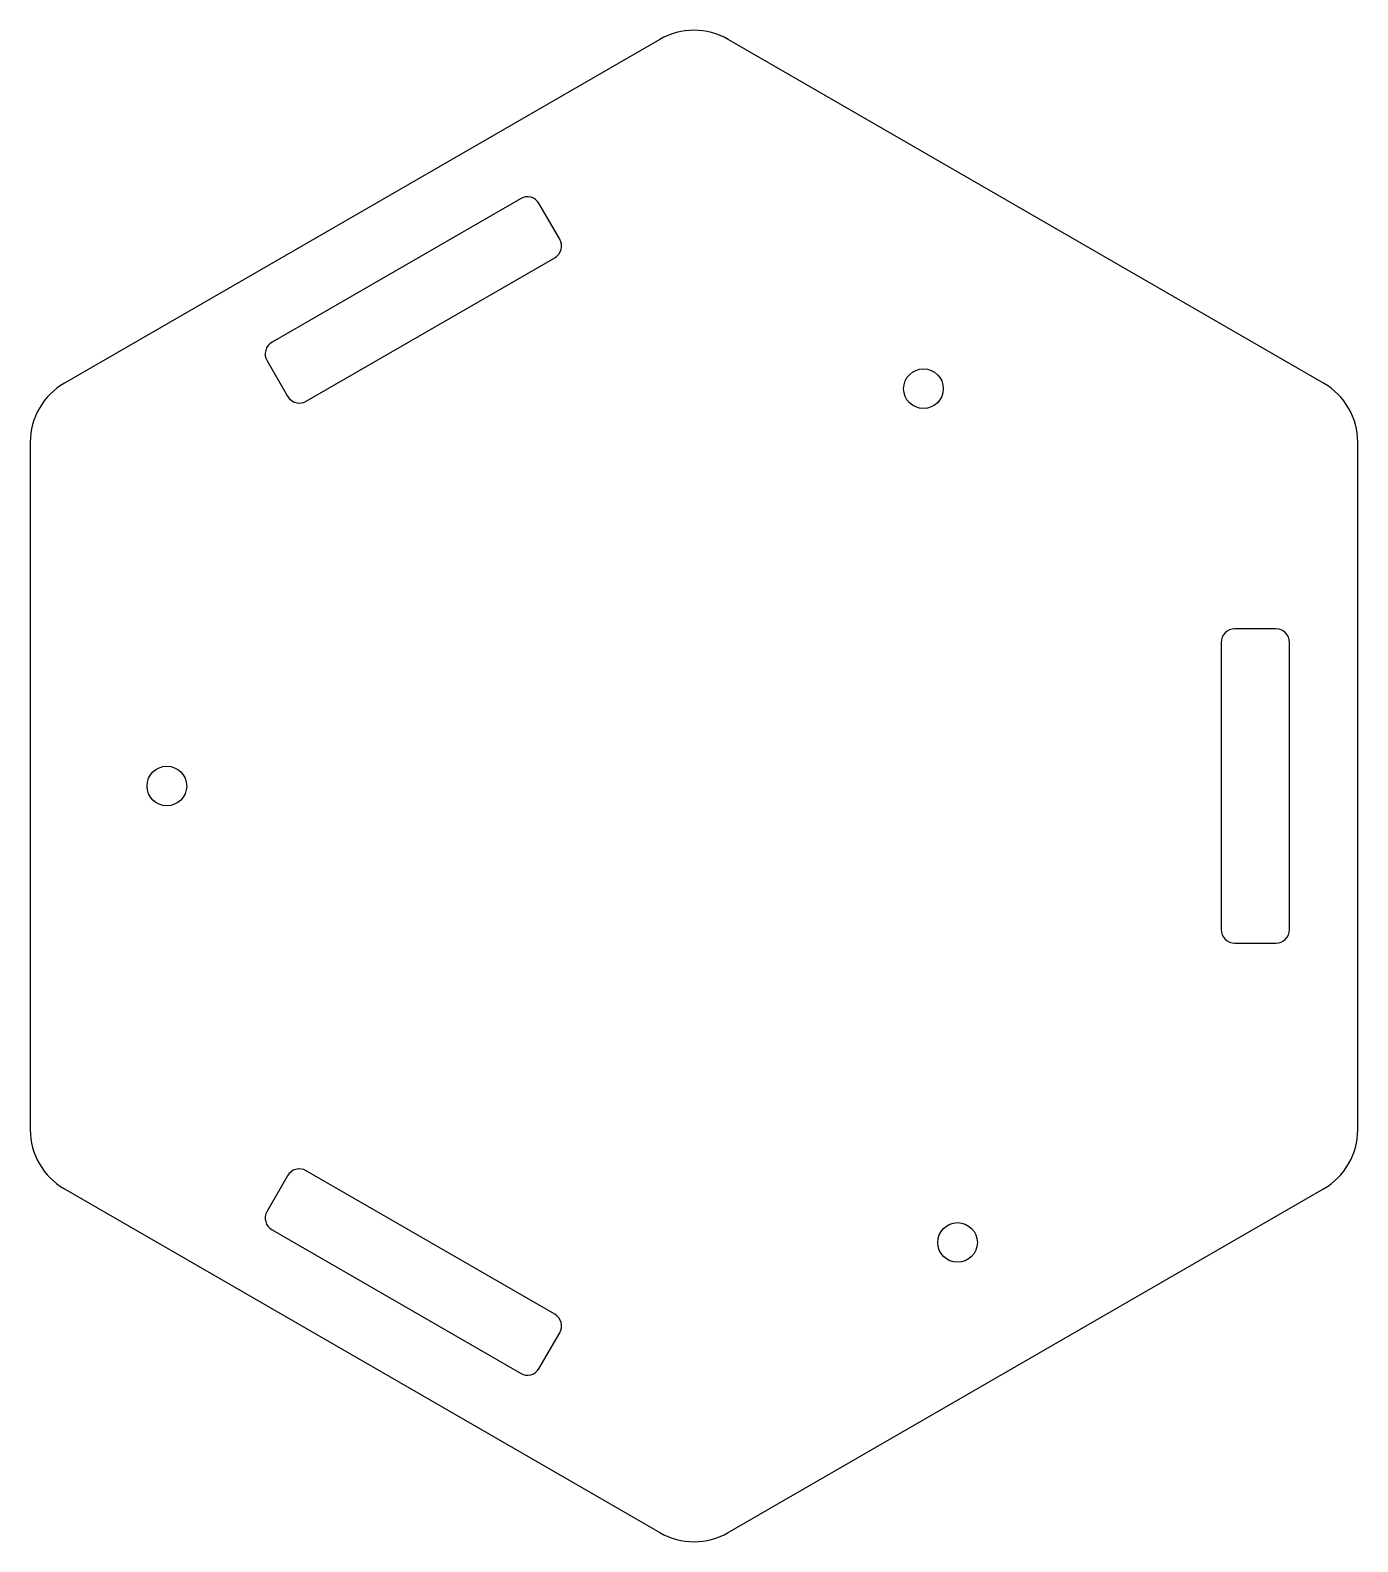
# Model space of a CAD drawing. Header units: inches. Extents: x -2.43 to 2.43, y -2.77 to 2.77.
import ezdxf

# ---------------------------------------------------------------- set-up
doc = ezdxf.new("R2010")
doc.units = ezdxf.units.IN
doc.header["$MEASUREMENT"] = 0

msp = doc.modelspace()

# ---------------------------------------------------------------- linework, layer by layer
at = {"color": 7, "linetype": 'Continuous', "lineweight": 25}
for p, q in [((-0.125, 2.7328), (-2.3041, 1.4746)), ((2.3041, 1.4746), (0.125, 2.7328)), ((-0.6349, 2.1497), (-1.5442, 1.6247)), ((-0.4916, 2.0015), (-0.5666, 2.1314)), ((-1.4192, 1.4082), (-0.5099, 1.9332)), ((-1.5625, 1.5564), (-1.4875, 1.4265)), ((-2.4291, 1.2581), (-2.4291, -1.2581)), ((2.4291, -1.2581), (2.4291, 1.2581)), ((2.1291, 0.575), (1.9791, 0.575)), ((1.9291, 0.525), (1.9291, -0.525)), ((2.1791, -0.525), (2.1791, 0.525)), ((1.9791, -0.575), (2.1291, -0.575)), ((-1.4875, -1.4265), (-1.5625, -1.5564)), ((-0.5099, -1.9332), (-1.4192, -1.4082)), ((-2.3041, -1.4746), (-0.125, -2.7328)), ((0.125, -2.7328), (2.3041, -1.4746)), ((-1.5442, -1.6247), (-0.6349, -2.1497)), ((-0.5666, -2.1314), (-0.4916, -2.0015))]:
    msp.add_line(p, q, dxfattribs=at)
for centre in [(0.8396, 1.4542), (-1.9291, 0), (0.9646, -1.6707)]:
    msp.add_circle(centre, 0.0725, dxfattribs=at)
for centre, radius, start, end in [((0, 2.5162), 0.25, 60, 120), ((-0.6099, 2.1064), 0.05, 30, 120), ((-0.5349, 1.9765), 0.05, 300, 30), ((-1.5192, 1.5814), 0.05, 120, 210), ((-2.1791, 1.2581), 0.25, 120, 180), ((2.1791, 1.2581), 0.25, 0, 60), ((-1.4442, 1.4515), 0.05, 210, 300), ((1.9791, 0.525), 0.05, 90, 180), ((2.1291, 0.525), 0.05, 0, 90), ((1.9791, -0.525), 0.05, 180, 270), ((2.1291, -0.525), 0.05, 270, 0), ((-2.1791, -1.2581), 0.25, 180, 240), ((2.1791, -1.2581), 0.25, 300, 0), ((-1.4442, -1.4515), 0.05, 60, 150), ((-1.5192, -1.5814), 0.05, 150, 240), ((-0.5349, -1.9765), 0.05, 330, 60), ((-0.6099, -2.1064), 0.05, 240, 330), ((0, -2.5162), 0.25, 240, 300)]:
    msp.add_arc(centre, radius, start, end, dxfattribs=at)

doc.saveas('drawing.dxf')
